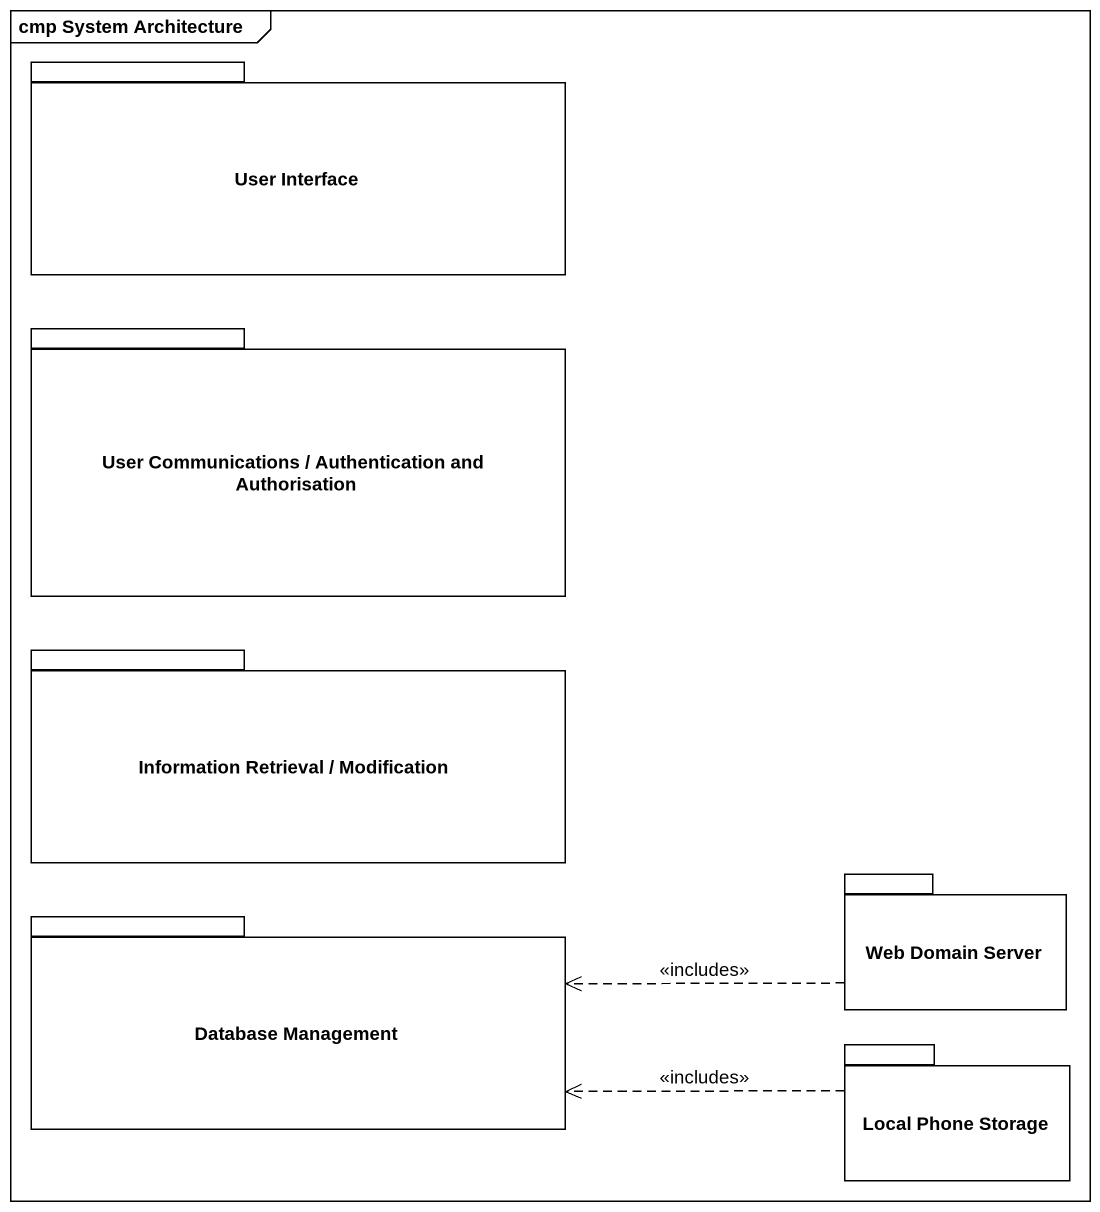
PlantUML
@startuml
mainframe cmp System Architecture
package "User Interface" as User_Interface {
}
package "User Communications / Authentication and Authorisation" as User_Communications {
}
package "Information Retrieval / Modification" as Information_Retrieval {
}
package "Database Management" as Database_Management {
}
package "Web Domain Server" as Web_Domain_Server {
}
package "Local Phone Storage" as Local_Phone_Storage {
}
Web_Domain_Server .left.> Database_Management : <<includes>>
Local_Phone_Storage .left.> Database_Management : <<includes>>
@enduml
